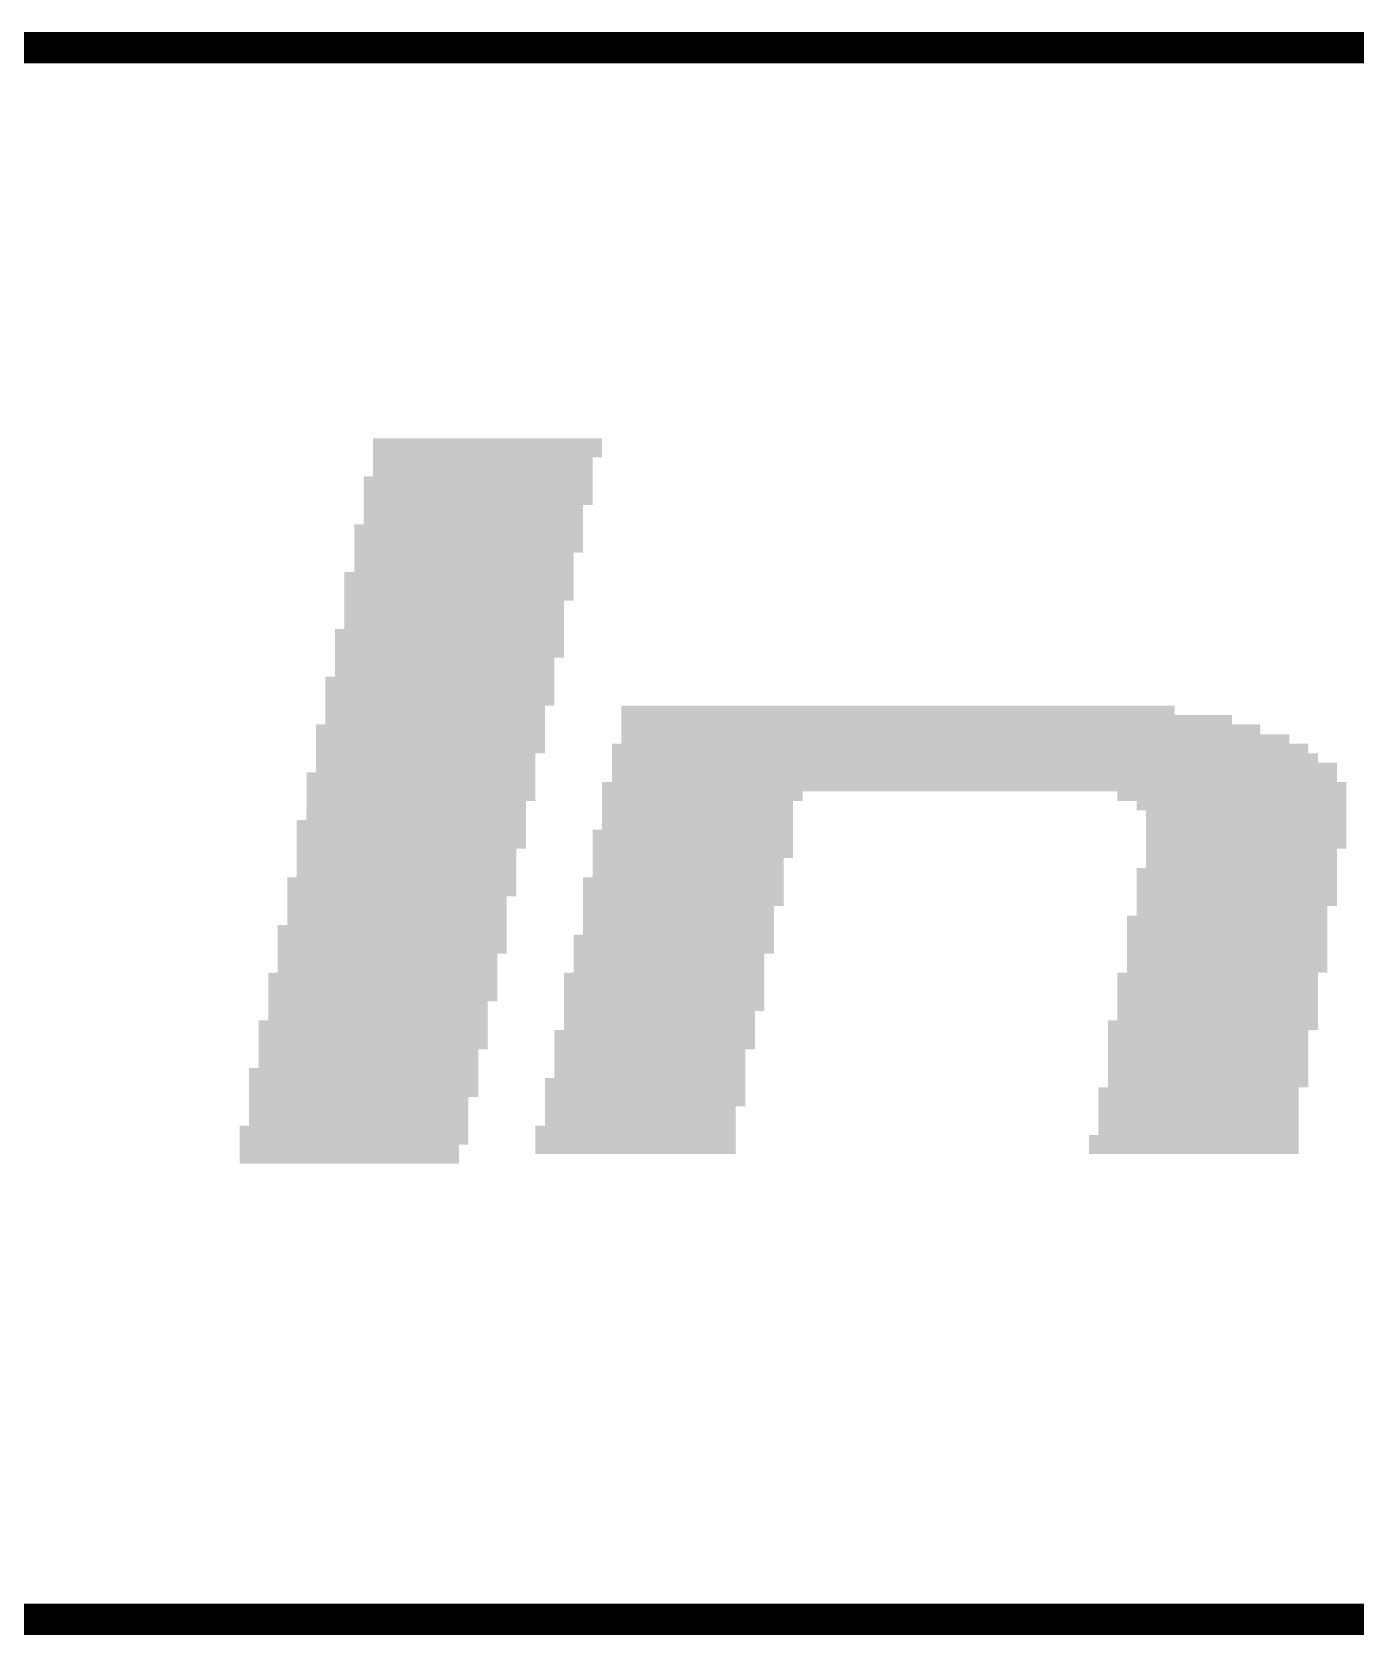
# Model space of a CAD drawing. Extents: x -0.1 to 80.1, y -0.1 to 42.4.
# Drawn here: x 6.01 to 10.48, y 36.95 to 42.36 of the extents above; entities that cross this region are included whole.
import ezdxf

# ---------------------------------------------------------------- set-up
doc = ezdxf.new("R2010")
doc.units = 0
doc.layers.add('07_ASSY1_GBR', color=7, linetype='CONTINUOUS')

msp = doc.modelspace()

# ---------------------------------------------------------------- linework, layer by layer
at = {"layer": '07_ASSY1_GBR', "const_width": 0.10607}
msp.add_lwpolyline([(25.578, 42.304), (0, 42.304), (0, 37), (25.578, 37)], dxfattribs=at)
at = {"layer": '07_ASSY1_GBR'}
for points in [[(7.15901, 40.922054), (7.159018, 40.985926), (7.93198, 40.922054), (7.932, 40.985926)], [(7.159018, 40.985926), (7.15902, 40.985946), (7.932, 40.985926), (7.93198, 40.985946)], [(7.15902, 40.985946), (7.159054, 40.98598), (7.93198, 40.985946), (7.931946, 40.98598)], [(7.159054, 40.98598), (7.159074, 40.986), (7.931946, 40.98598), (7.159074, 40.986)], [(7.159, 40.857148), (7.15901, 40.921852), (7.89999, 40.857148), (7.9, 40.921852)], [(7.15901, 40.922), (7.15901, 40.922054), (7.931926, 40.922), (7.93198, 40.922054)], [(7.15901, 40.92198), (7.15901, 40.922), (7.900128, 40.92198), (7.931926, 40.922)], [(7.15901, 40.921852), (7.15901, 40.92198), (7.9, 40.921852), (7.900128, 40.92198)], [(7.127008, 40.761054), (7.12702, 40.856946), (7.89998, 40.761054), (7.89999, 40.856946)], [(7.12702, 40.856946), (7.127074, 40.857), (7.89999, 40.856946), (7.89999, 40.857)], [(7.127074, 40.857), (7.158872, 40.85702), (7.89999, 40.857), (7.89999, 40.85702)], [(7.158872, 40.85702), (7.159, 40.857148), (7.89999, 40.85702), (7.89999, 40.857148)], [(7.127, 40.696148), (7.127008, 40.760852), (7.86799, 40.696148), (7.868, 40.760852)], [(7.127008, 40.761), (7.127008, 40.761054), (7.899926, 40.761), (7.89998, 40.761054)], [(7.127008, 40.76098), (7.127008, 40.761), (7.868128, 40.76098), (7.899926, 40.761)], [(7.127008, 40.760852), (7.127008, 40.76098), (7.868, 40.760852), (7.868128, 40.76098)], [(7.095008, 40.600054), (7.09502, 40.695946), (7.86798, 40.600054), (7.86799, 40.695946)], [(7.09502, 40.695946), (7.095074, 40.696), (7.86799, 40.695946), (7.86799, 40.696)], [(7.095074, 40.696), (7.126872, 40.69602), (7.86799, 40.696), (7.86799, 40.69602)], [(7.126872, 40.69602), (7.127, 40.696148), (7.86799, 40.69602), (7.86799, 40.696148)], [(7.095, 40.535148), (7.095008, 40.599852), (7.835992, 40.535148), (7.836, 40.599852)], [(7.095008, 40.6), (7.095008, 40.600054), (7.867926, 40.6), (7.86798, 40.600054)], [(7.095008, 40.59998), (7.095008, 40.6), (7.836128, 40.59998), (7.867926, 40.6)], [(7.095008, 40.599852), (7.095008, 40.59998), (7.836, 40.599852), (7.836128, 40.59998)], [(7.062008, 40.438054), (7.06202, 40.534946), (7.83598, 40.438054), (7.83599, 40.534946)], [(7.06202, 40.534946), (7.062074, 40.535), (7.83599, 40.534946), (7.83599, 40.535)], [(7.062074, 40.535), (7.094872, 40.53502), (7.83599, 40.535), (7.83599, 40.53502)], [(7.094872, 40.53502), (7.095, 40.535148), (7.83599, 40.53502), (7.835992, 40.535148)], [(7.062, 40.342148), (7.062008, 40.437852), (7.80299, 40.342148), (7.803, 40.437852)], [(7.062008, 40.438), (7.062008, 40.438054), (7.835926, 40.438), (7.83598, 40.438054)], [(7.062008, 40.43798), (7.062008, 40.438), (7.803128, 40.43798), (7.835926, 40.438)], [(7.062008, 40.437852), (7.062008, 40.43798), (7.803, 40.437852), (7.803128, 40.43798)], [(7.030006, 40.245054), (7.03002, 40.341946), (7.80298, 40.245054), (7.80299, 40.341946)], [(7.03002, 40.341946), (7.030074, 40.342), (7.80299, 40.341946), (7.80299, 40.342)], [(7.030074, 40.342), (7.061872, 40.34202), (7.80299, 40.342), (7.80299, 40.34202)], [(7.061872, 40.34202), (7.062, 40.342148), (7.80299, 40.34202), (7.80299, 40.342148)], [(7.03, 40.181148), (7.030006, 40.244852), (7.770992, 40.181148), (7.771, 40.244852)], [(7.030006, 40.245), (7.030006, 40.245054), (7.802926, 40.245), (7.80298, 40.245054)], [(7.030006, 40.24498), (7.030006, 40.245), (7.771128, 40.24498), (7.802926, 40.245)], [(7.030006, 40.244852), (7.030006, 40.24498), (7.771, 40.244852), (7.771128, 40.24498)], [(6.998006, 40.084054), (6.99802, 40.180946), (7.77098, 40.084054), (7.770992, 40.180946)], [(6.99802, 40.180946), (6.998074, 40.181), (7.770992, 40.180946), (7.770992, 40.181)], [(6.998074, 40.181), (7.029872, 40.18102), (7.770992, 40.181), (7.770992, 40.18102)], [(7.029872, 40.18102), (7.03, 40.181148), (7.770992, 40.18102), (7.770992, 40.181148)], [(6.998, 40.020148), (6.998006, 40.083852), (7.738992, 40.020148), (7.739, 40.083852)], [(6.998006, 40.084), (6.998006, 40.084054), (7.770926, 40.084), (7.77098, 40.084054)], [(6.998006, 40.08398), (6.998006, 40.084), (7.739128, 40.08398), (7.770926, 40.084)], [(6.998006, 40.083852), (6.998006, 40.08398), (7.739, 40.083852), (7.739128, 40.08398)], [(7.99701, 40.020128), (7.997014, 40.051926), (10.05902, 40.020128), (10.059, 40.051926)], [(7.997014, 40.052128), (7.997018, 40.083926), (9.86502, 40.052128), (9.865, 40.083926)], [(7.997014, 40.052), (7.997014, 40.052128), (9.865148, 40.052), (9.86502, 40.052128)], [(7.997014, 40.05198), (7.997014, 40.052), (10.058946, 40.05198), (9.865148, 40.052)], [(7.997014, 40.051926), (7.997014, 40.05198), (10.059, 40.051926), (10.058946, 40.05198)], [(7.997018, 40.083926), (7.99702, 40.083946), (9.865, 40.083926), (9.86498, 40.083946)], [(7.99702, 40.083946), (7.997054, 40.08398), (9.86498, 40.083946), (9.864946, 40.08398)], [(7.997054, 40.08398), (7.997074, 40.084), (9.864946, 40.08398), (7.997074, 40.084)], [(6.966008, 39.923054), (6.96602, 40.019946), (7.73898, 39.923054), (7.738992, 40.019946)], [(6.96602, 40.019946), (6.966074, 40.02), (7.738992, 40.019946), (7.738992, 40.02)], [(6.966074, 40.02), (6.997872, 40.02002), (7.738992, 40.02), (7.738992, 40.02002)], [(6.997872, 40.02002), (6.998, 40.020148), (7.738992, 40.02002), (7.738992, 40.020148)], [(7.997, 39.955148), (7.997004, 39.986926), (10.25202, 39.955148), (10.252, 39.986926)], [(7.997004, 39.987128), (7.99701, 40.019926), (10.15502, 39.987128), (10.155, 40.019926)], [(7.997004, 39.987), (7.997004, 39.987128), (10.155148, 39.987), (10.15502, 39.987128)], [(7.997004, 39.98698), (7.997004, 39.987), (10.251946, 39.98698), (10.155148, 39.987)], [(7.997004, 39.986926), (7.997004, 39.98698), (10.252, 39.986926), (10.251946, 39.98698)], [(7.99701, 40.02), (7.99701, 40.020128), (10.059148, 40.02), (10.05902, 40.020128)], [(7.99701, 40.01998), (7.99701, 40.02), (10.154946, 40.01998), (10.059148, 40.02)], [(7.99701, 40.019926), (7.99701, 40.01998), (10.155, 40.019926), (10.154946, 40.01998)], [(7.965014, 39.923128), (7.965018, 39.954926), (10.31702, 39.923128), (10.317, 39.954926)], [(7.965018, 39.954926), (7.96502, 39.954946), (10.317, 39.954926), (10.31698, 39.954946)], [(7.96502, 39.954946), (7.965054, 39.95498), (10.31698, 39.954946), (10.316946, 39.95498)], [(7.965054, 39.95498), (7.965074, 39.955), (10.316946, 39.95498), (10.252148, 39.955)], [(7.965074, 39.955), (7.996872, 39.95502), (10.252148, 39.955), (10.252128, 39.95502)], [(7.996872, 39.95502), (7.99698, 39.955128), (10.252128, 39.95502), (10.25202, 39.955128)], [(7.99698, 39.955128), (7.997, 39.955148), (10.25202, 39.955128), (10.25202, 39.955148)], [(6.966, 39.858148), (6.966006, 39.922852), (7.70699, 39.858148), (7.707, 39.922852)], [(6.966006, 39.922852), (6.966008, 39.92298), (7.707, 39.922852), (7.707128, 39.92298)], [(6.966008, 39.923), (6.966008, 39.923054), (7.738926, 39.923), (7.73898, 39.923054)], [(6.966008, 39.92298), (6.966008, 39.923), (7.707128, 39.92298), (7.738926, 39.923)], [(7.965, 39.826148), (7.96501, 39.890926), (10.41302, 39.826148), (10.413, 39.890926)], [(7.96501, 39.891128), (7.965014, 39.922926), (10.34902, 39.891128), (10.349, 39.922926)], [(7.96501, 39.891), (7.96501, 39.891128), (10.349148, 39.891), (10.34902, 39.891128)], [(7.96501, 39.89098), (7.96501, 39.891), (10.412946, 39.89098), (10.349148, 39.891)], [(7.96501, 39.890926), (7.96501, 39.89098), (10.413, 39.890926), (10.412946, 39.89098)], [(7.965014, 39.923), (7.965014, 39.923128), (10.317148, 39.923), (10.31702, 39.923128)], [(7.965014, 39.92298), (7.965014, 39.923), (10.348946, 39.92298), (10.317148, 39.923)], [(7.965014, 39.922926), (7.965014, 39.92298), (10.349, 39.922926), (10.348946, 39.92298)], [(6.934008, 39.762054), (6.93402, 39.857946), (7.70698, 39.762054), (7.70699, 39.857946)], [(6.93402, 39.857946), (6.934074, 39.858), (7.70699, 39.857946), (7.70699, 39.858)], [(6.934074, 39.858), (6.965872, 39.85802), (7.70699, 39.858), (7.70699, 39.85802)], [(6.965872, 39.85802), (6.966, 39.858148), (7.70699, 39.85802), (7.70699, 39.858148)], [(7.932016, 39.794), (7.932018, 39.825926), (10.444996, 39.794), (10.445, 39.825926)], [(7.932018, 39.825926), (7.93202, 39.825946), (10.445, 39.825926), (10.44498, 39.825946)], [(7.93202, 39.825946), (7.932054, 39.82598), (10.44498, 39.825946), (10.444946, 39.82598)], [(7.932054, 39.82598), (7.932074, 39.826), (10.444946, 39.82598), (10.413148, 39.826)], [(7.932074, 39.826), (7.964872, 39.82602), (10.413148, 39.826), (10.413128, 39.82602)], [(7.964872, 39.82602), (7.96498, 39.826128), (10.413128, 39.82602), (10.41302, 39.826128)], [(7.96498, 39.826128), (7.965, 39.826148), (10.41302, 39.826128), (10.41302, 39.826148)], [(7.932012, 39.762054), (7.932016, 39.793852), (8.60898, 39.762054), (8.609, 39.793852)], [(7.932016, 39.79398), (7.932016, 39.794), (8.609128, 39.79398), (9.671852, 39.794)], [(7.932016, 39.793852), (7.932016, 39.79398), (8.609, 39.793852), (8.609128, 39.79398)], [(9.67198, 39.793872), (9.671852, 39.794), (10.444996, 39.793872), (10.444996, 39.794)], [(9.672, 39.762074), (9.67198, 39.793872), (10.444994, 39.762074), (10.444996, 39.793872)], [(6.934, 39.697148), (6.934008, 39.761852), (7.67499, 39.697148), (7.675, 39.761852)], [(6.934008, 39.762), (6.934008, 39.762054), (7.706926, 39.762), (7.70698, 39.762054)], [(6.934008, 39.76198), (6.934008, 39.762), (7.675128, 39.76198), (7.706926, 39.762)], [(6.934008, 39.761852), (6.934008, 39.76198), (7.675, 39.761852), (7.675128, 39.76198)], [(7.932, 39.665148), (7.932012, 39.761852), (8.576988, 39.665148), (8.577, 39.761852)], [(7.932012, 39.762), (7.932012, 39.762054), (8.608926, 39.762), (8.60898, 39.762054)], [(7.932012, 39.76198), (7.932012, 39.762), (8.577128, 39.76198), (8.608926, 39.762)], [(7.932012, 39.761852), (7.932012, 39.76198), (8.577, 39.761852), (8.577128, 39.76198)], [(9.672054, 39.76202), (9.672, 39.762074), (10.444994, 39.76202), (10.444994, 39.762074)], [(9.736852, 39.762), (9.672054, 39.76202), (10.444994, 39.762), (10.444994, 39.76202)], [(9.73698, 39.761872), (9.736852, 39.762), (10.444994, 39.761872), (10.444994, 39.762)], [(9.737, 39.730074), (9.73698, 39.761872), (10.44499, 39.730074), (10.444994, 39.761872)], [(9.737054, 39.73002), (9.737, 39.730074), (10.44499, 39.73002), (10.44499, 39.730074)], [(9.768852, 39.73), (9.737054, 39.73002), (10.44499, 39.73), (10.44499, 39.73002)], [(9.76898, 39.729872), (9.768852, 39.73), (10.44499, 39.729872), (10.44499, 39.73)], [(9.768994, 39.601054), (9.76898, 39.729872), (10.44498, 39.601054), (10.44499, 39.729872)], [(6.90101, 39.601054), (6.90102, 39.696946), (7.67498, 39.601054), (7.67499, 39.696946)], [(6.90102, 39.696946), (6.901074, 39.697), (7.67499, 39.696946), (7.67499, 39.697)], [(6.901074, 39.697), (6.933872, 39.69702), (7.67499, 39.697), (7.67499, 39.69702)], [(6.933872, 39.69702), (6.934, 39.697148), (7.67499, 39.69702), (7.67499, 39.697148)], [(7.900008, 39.569054), (7.90002, 39.664946), (8.57698, 39.569054), (8.576988, 39.664946)], [(7.90002, 39.664946), (7.900074, 39.665), (8.576988, 39.664946), (8.576988, 39.665)], [(7.900074, 39.665), (7.931872, 39.66502), (8.576988, 39.665), (8.576988, 39.66502)], [(7.931872, 39.66502), (7.932, 39.665148), (8.576988, 39.66502), (8.576988, 39.665148)], [(6.901, 39.504148), (6.90101, 39.600852), (7.641986, 39.504148), (7.642, 39.600852)], [(6.90101, 39.601), (6.90101, 39.601054), (7.674926, 39.601), (7.67498, 39.601054)], [(6.90101, 39.60098), (6.90101, 39.601), (7.642128, 39.60098), (7.674926, 39.601)], [(6.90101, 39.600852), (6.90101, 39.60098), (7.642, 39.600852), (7.642128, 39.60098)], [(7.9, 39.504148), (7.900008, 39.568852), (8.544992, 39.504148), (8.545, 39.568852)], [(7.900008, 39.569), (7.900008, 39.569054), (8.576926, 39.569), (8.57698, 39.569054)], [(7.900008, 39.56898), (7.900008, 39.569), (8.545128, 39.56898), (8.576926, 39.569)], [(7.900008, 39.568852), (7.900008, 39.56898), (8.545, 39.568852), (8.545128, 39.56898)], [(9.768994, 39.601), (9.768994, 39.601054), (10.444926, 39.601), (10.44498, 39.601054)], [(9.768994, 39.60098), (9.768994, 39.601), (10.413128, 39.60098), (10.444926, 39.601)], [(9.768994, 39.600852), (9.768994, 39.60098), (10.413, 39.600852), (10.413128, 39.60098)], [(9.769, 39.536148), (9.768994, 39.600852), (10.412992, 39.536148), (10.413, 39.600852)], [(6.869012, 39.440054), (6.86902, 39.503946), (7.64198, 39.440054), (7.641986, 39.503946)], [(6.86902, 39.503946), (6.869074, 39.504), (7.641986, 39.503946), (7.641986, 39.504)], [(6.869074, 39.504), (6.900872, 39.50402), (7.641986, 39.504), (7.641986, 39.50402)], [(6.900872, 39.50402), (6.901, 39.504148), (7.641986, 39.50402), (7.641986, 39.504148)], [(7.868008, 39.407054), (7.86802, 39.503946), (8.54498, 39.407054), (8.54499, 39.503946)], [(7.86802, 39.503946), (7.868074, 39.504), (8.54499, 39.503946), (8.54499, 39.504)], [(7.868074, 39.504), (7.899872, 39.50402), (8.54499, 39.504), (8.54499, 39.50402)], [(7.899872, 39.50402), (7.9, 39.504148), (8.54499, 39.50402), (8.544992, 39.504148)], [(9.737002, 39.407054), (9.73702, 39.535946), (10.41298, 39.407054), (10.412992, 39.535946)], [(9.73702, 39.535946), (9.737074, 39.536), (10.412992, 39.535946), (10.412992, 39.536)], [(9.737074, 39.536), (9.768872, 39.53602), (10.412992, 39.536), (10.412992, 39.53602)], [(9.768872, 39.53602), (9.769, 39.536148), (10.412992, 39.53602), (10.412992, 39.536148)], [(6.869, 39.343148), (6.869012, 39.439852), (7.60999, 39.343148), (7.61, 39.439852)], [(6.869012, 39.44), (6.869012, 39.440054), (7.641926, 39.44), (7.64198, 39.440054)], [(6.869012, 39.43998), (6.869012, 39.44), (7.610128, 39.43998), (7.641926, 39.44)], [(6.869012, 39.439852), (6.869012, 39.43998), (7.61, 39.439852), (7.610128, 39.43998)], [(7.868, 39.311148), (7.868008, 39.406852), (8.511988, 39.311148), (8.512, 39.406852)], [(7.868008, 39.407), (7.868008, 39.407054), (8.544926, 39.407), (8.54498, 39.407054)], [(7.868008, 39.40698), (7.868008, 39.407), (8.512128, 39.40698), (8.544926, 39.407)], [(7.868008, 39.406852), (7.868008, 39.40698), (8.512, 39.406852), (8.512128, 39.40698)], [(9.737, 39.375148), (9.737002, 39.406852), (10.380996, 39.375148), (10.381, 39.406852)], [(9.737002, 39.407), (9.737002, 39.407054), (10.412926, 39.407), (10.41298, 39.407054)], [(9.737002, 39.40698), (9.737002, 39.407), (10.381128, 39.40698), (10.412926, 39.407)], [(9.737002, 39.406852), (9.737002, 39.40698), (10.381, 39.406852), (10.381128, 39.40698)], [(6.837006, 39.246054), (6.83702, 39.342946), (7.60998, 39.246054), (7.609988, 39.342946)], [(6.83702, 39.342946), (6.837074, 39.343), (7.609988, 39.342946), (7.60999, 39.343)], [(6.837074, 39.343), (6.868872, 39.34302), (7.60999, 39.343), (7.60999, 39.34302)], [(6.868872, 39.34302), (6.869, 39.343148), (7.60999, 39.34302), (7.60999, 39.343148)], [(9.704, 39.182148), (9.70402, 39.374946), (10.38098, 39.182148), (10.380996, 39.374946)], [(9.70402, 39.374946), (9.704074, 39.375), (10.380996, 39.374946), (10.380996, 39.375)], [(9.704074, 39.375), (9.736872, 39.37502), (10.380996, 39.375), (10.380996, 39.37502)], [(9.736872, 39.37502), (9.737, 39.375148), (10.380996, 39.37502), (10.380996, 39.375148)], [(7.836008, 39.246054), (7.83602, 39.310946), (8.51198, 39.246054), (8.511988, 39.310946)], [(7.83602, 39.310946), (7.836074, 39.311), (8.511988, 39.310946), (8.511988, 39.311)], [(7.836074, 39.311), (7.867872, 39.31102), (8.511988, 39.311), (8.511988, 39.31102)], [(7.867872, 39.31102), (7.868, 39.311148), (8.511988, 39.31102), (8.511988, 39.311148)], [(6.837, 39.182148), (6.837006, 39.245852), (7.577992, 39.182148), (7.578, 39.245852)], [(6.837006, 39.246), (6.837006, 39.246054), (7.609926, 39.246), (7.60998, 39.246054)], [(6.837006, 39.24598), (6.837006, 39.246), (7.578128, 39.24598), (7.609926, 39.246)], [(6.837006, 39.245852), (6.837006, 39.24598), (7.578, 39.245852), (7.578128, 39.24598)], [(7.836, 39.182148), (7.836008, 39.245852), (8.479992, 39.182148), (8.48, 39.245852)], [(7.836008, 39.246), (7.836008, 39.246054), (8.511926, 39.246), (8.51198, 39.246054)], [(7.836008, 39.24598), (7.836008, 39.246), (8.480128, 39.24598), (8.511926, 39.246)], [(7.836008, 39.245852), (7.836008, 39.24598), (8.48, 39.245852), (8.480128, 39.24598)], [(6.805006, 39.085054), (6.80502, 39.181946), (7.57798, 39.085054), (7.577992, 39.181946)], [(6.80502, 39.181946), (6.805074, 39.182), (7.577992, 39.181946), (7.577992, 39.182)], [(6.805074, 39.182), (6.836872, 39.18202), (7.577992, 39.182), (7.577992, 39.18202)], [(6.836872, 39.18202), (6.837, 39.182148), (7.577992, 39.18202), (7.577992, 39.182148)], [(7.803006, 39.053054), (7.80302, 39.181946), (8.47998, 39.053054), (8.479992, 39.181946)], [(7.80302, 39.181946), (7.803074, 39.182), (8.479992, 39.181946), (8.479992, 39.182)], [(7.803074, 39.182), (7.835872, 39.18202), (8.479992, 39.182), (8.479992, 39.18202)], [(7.835872, 39.18202), (7.836, 39.182148), (8.479992, 39.18202), (8.479992, 39.182148)], [(9.672, 39.021148), (9.672018, 39.181852), (10.348982, 39.021148), (10.349, 39.181852)], [(9.672018, 39.181852), (9.67202, 39.181946), (10.349, 39.181852), (10.349094, 39.181946)], [(9.67202, 39.181946), (9.672054, 39.18198), (10.349094, 39.181946), (10.349128, 39.18198)], [(9.672054, 39.18198), (9.672074, 39.182), (10.349128, 39.18198), (10.380926, 39.182)], [(9.672074, 39.182), (9.703872, 39.18202), (10.380926, 39.182), (10.380946, 39.18202)], [(9.703872, 39.18202), (9.703906, 39.182054), (10.380946, 39.18202), (10.38098, 39.182054)], [(9.703906, 39.182054), (9.704, 39.182148), (10.38098, 39.182054), (10.38098, 39.182148)], [(6.805, 39.021148), (6.805006, 39.084852), (7.545992, 39.021148), (7.546, 39.084852)], [(6.805006, 39.085), (6.805006, 39.085054), (7.577926, 39.085), (7.57798, 39.085054)], [(6.805006, 39.08498), (6.805006, 39.085), (7.546128, 39.08498), (7.577926, 39.085)], [(6.805006, 39.084852), (6.805006, 39.08498), (7.546, 39.084852), (7.546128, 39.08498)], [(6.772006, 38.924054), (6.77202, 39.020946), (7.54598, 38.924054), (7.545992, 39.020946)], [(6.77202, 39.020946), (6.772074, 39.021), (7.545992, 39.020946), (7.545992, 39.021)], [(6.772074, 39.021), (6.804872, 39.02102), (7.545992, 39.021), (7.545992, 39.02102)], [(6.804872, 39.02102), (6.805, 39.021148), (7.545992, 39.02102), (7.545992, 39.021148)], [(7.803, 38.989148), (7.803006, 39.052852), (8.44799, 38.989148), (8.448, 39.052852)], [(7.803006, 39.053), (7.803006, 39.053054), (8.479926, 39.053), (8.47998, 39.053054)], [(7.803006, 39.05298), (7.803006, 39.053), (8.448128, 39.05298), (8.479926, 39.053)], [(7.803006, 39.052852), (7.803006, 39.05298), (8.448, 39.052852), (8.448128, 39.05298)], [(9.640016, 38.989054), (9.64002, 39.020946), (10.34898, 38.989054), (10.348982, 39.020946)], [(9.64002, 39.020946), (9.640074, 39.021), (10.348982, 39.020946), (10.348982, 39.021)], [(9.640074, 39.021), (9.671872, 39.02102), (10.348982, 39.021), (10.348982, 39.02102)], [(9.671872, 39.02102), (9.672, 39.021148), (10.348982, 39.02102), (10.348982, 39.021148)], [(7.77101, 38.924054), (7.77102, 38.988946), (8.44798, 38.924054), (8.44799, 38.988946)], [(7.77102, 38.988946), (7.771074, 38.989), (8.44799, 38.988946), (8.44799, 38.989)], [(7.771074, 38.989), (7.802872, 38.98902), (8.44799, 38.989), (8.44799, 38.98902)], [(7.802872, 38.98902), (7.803, 38.989148), (8.44799, 38.98902), (8.44799, 38.989148)], [(9.64, 38.795148), (9.640016, 38.988852), (10.31698, 38.795148), (10.317, 38.988852)], [(9.640016, 38.989), (9.640016, 38.989054), (10.348926, 38.989), (10.34898, 38.989054)], [(9.640016, 38.98898), (9.640016, 38.989), (10.317128, 38.98898), (10.348926, 38.989)], [(9.640016, 38.988852), (9.640016, 38.98898), (10.317, 38.988852), (10.317128, 38.98898)], [(6.772, 38.860148), (6.772006, 38.923852), (7.513992, 38.860148), (7.514, 38.923852)], [(6.772006, 38.924), (6.772006, 38.924054), (7.545926, 38.924), (7.54598, 38.924054)], [(6.772006, 38.92398), (6.772006, 38.924), (7.514128, 38.92398), (7.545926, 38.924)], [(6.772006, 38.923852), (6.772006, 38.92398), (7.514, 38.923852), (7.514128, 38.92398)], [(7.771, 38.827148), (7.77101, 38.923852), (8.415988, 38.827148), (8.416, 38.923852)], [(7.77101, 38.924), (7.77101, 38.924054), (8.447926, 38.924), (8.44798, 38.924054)], [(7.77101, 38.92398), (7.77101, 38.924), (8.416128, 38.92398), (8.447926, 38.924)], [(7.77101, 38.923852), (7.77101, 38.92398), (8.416, 38.923852), (8.416128, 38.92398)], [(6.74001, 38.763054), (6.74002, 38.859946), (7.51398, 38.763054), (7.513992, 38.859946)], [(6.74002, 38.859946), (6.740074, 38.86), (7.513992, 38.859946), (7.513992, 38.86)], [(6.740074, 38.86), (6.771872, 38.86002), (7.513992, 38.86), (7.513992, 38.86002)], [(6.771872, 38.86002), (6.772, 38.860148), (7.513992, 38.86002), (7.513992, 38.860148)], [(7.739008, 38.731054), (7.73902, 38.826946), (8.41598, 38.731054), (8.415988, 38.826946)], [(7.73902, 38.826946), (7.739074, 38.827), (8.415988, 38.826946), (8.415988, 38.827)], [(7.739074, 38.827), (7.770872, 38.82702), (8.415988, 38.827), (8.415988, 38.82702)], [(7.770872, 38.82702), (7.771, 38.827148), (8.415988, 38.82702), (8.415988, 38.827148)], [(9.608, 38.634148), (9.608018, 38.794852), (10.283984, 38.634148), (10.284, 38.794852)], [(9.608018, 38.794852), (9.60802, 38.794946), (10.284, 38.794852), (10.284094, 38.794946)], [(9.60802, 38.794946), (9.608054, 38.79498), (10.284094, 38.794946), (10.284128, 38.79498)], [(9.608054, 38.79498), (9.608074, 38.795), (10.284128, 38.79498), (10.316926, 38.795)], [(9.608074, 38.795), (9.639872, 38.79502), (10.316926, 38.795), (10.316946, 38.79502)], [(9.639872, 38.79502), (9.639906, 38.795054), (10.316946, 38.79502), (10.31698, 38.795054)], [(9.639906, 38.795054), (9.64, 38.795148), (10.31698, 38.795054), (10.31698, 38.795148)], [(6.74, 38.666148), (6.740008, 38.762852), (7.480986, 38.666148), (7.481, 38.762852)], [(6.740008, 38.763), (6.74001, 38.763054), (7.513926, 38.763), (7.51398, 38.763054)], [(6.740008, 38.76298), (6.740008, 38.763), (7.481128, 38.76298), (7.513926, 38.763)], [(6.740008, 38.762852), (6.740008, 38.76298), (7.481, 38.762852), (7.481128, 38.76298)], [(7.739, 38.666148), (7.739008, 38.730852), (8.38299, 38.666148), (8.383, 38.730852)], [(7.739008, 38.731), (7.739008, 38.731054), (8.415926, 38.731), (8.41598, 38.731054)], [(7.739008, 38.73098), (7.739008, 38.731), (8.383128, 38.73098), (8.415926, 38.731)], [(7.739008, 38.730852), (7.739008, 38.73098), (8.383, 38.730852), (8.383128, 38.73098)], [(6.70801, 38.602054), (6.70802, 38.665946), (7.48098, 38.602054), (7.480986, 38.665946)], [(6.70802, 38.665946), (6.708074, 38.666), (7.480986, 38.665946), (7.480986, 38.666)], [(6.708074, 38.666), (6.739872, 38.66602), (7.480986, 38.666), (7.480986, 38.66602)], [(6.739872, 38.66602), (6.74, 38.666148), (7.480986, 38.66602), (7.480986, 38.666148)], [(7.70702, 38.665946), (7.707074, 38.666), (8.38299, 38.665946), (8.38299, 38.666)], [(7.70702, 38.570054), (7.70702, 38.665946), (8.38298, 38.570054), (8.38299, 38.665946)], [(7.707074, 38.666), (7.738872, 38.66602), (8.38299, 38.666), (8.38299, 38.66602)], [(7.738872, 38.66602), (7.739, 38.666148), (8.38299, 38.66602), (8.38299, 38.666148)], [(9.576, 38.570074), (9.57602, 38.633946), (10.28398, 38.570074), (10.283984, 38.633946)], [(9.57602, 38.633946), (9.576074, 38.634), (10.283984, 38.633946), (10.283984, 38.634)], [(9.576074, 38.634), (9.607872, 38.63402), (10.283984, 38.634), (10.283984, 38.63402)], [(9.607872, 38.63402), (9.608, 38.634148), (10.283984, 38.63402), (10.283984, 38.634148)], [(6.708, 38.538074), (6.708008, 38.601852), (7.44898, 38.538074), (7.449, 38.601852)], [(6.708008, 38.602), (6.70801, 38.602054), (7.480926, 38.602), (7.48098, 38.602054)], [(6.708008, 38.60198), (6.708008, 38.602), (7.449128, 38.60198), (7.480926, 38.602)], [(6.708008, 38.601852), (6.708008, 38.60198), (7.449, 38.601852), (7.449128, 38.60198)], [(6.70802, 38.538054), (6.708, 38.538074), (7.44898, 38.538054), (7.44898, 38.538074)], [(6.708054, 38.53802), (6.70802, 38.538054), (7.448946, 38.53802), (7.44898, 38.538054)], [(7.448926, 38.538), (6.708054, 38.53802), (7.448926, 38.538), (7.448946, 38.53802)], [(7.707074, 38.57), (7.70702, 38.570054), (8.382926, 38.57), (8.38298, 38.570054)], [(9.57602, 38.570054), (9.576, 38.570074), (10.28398, 38.570054), (10.28398, 38.570074)], [(9.576054, 38.57002), (9.57602, 38.570054), (10.283946, 38.57002), (10.28398, 38.570054)], [(10.283926, 38.57), (9.576054, 38.57002), (10.283926, 38.57), (10.283946, 38.57002)]]:
    msp.add_solid(points, dxfattribs=at)

doc.saveas('drawing.dxf')
